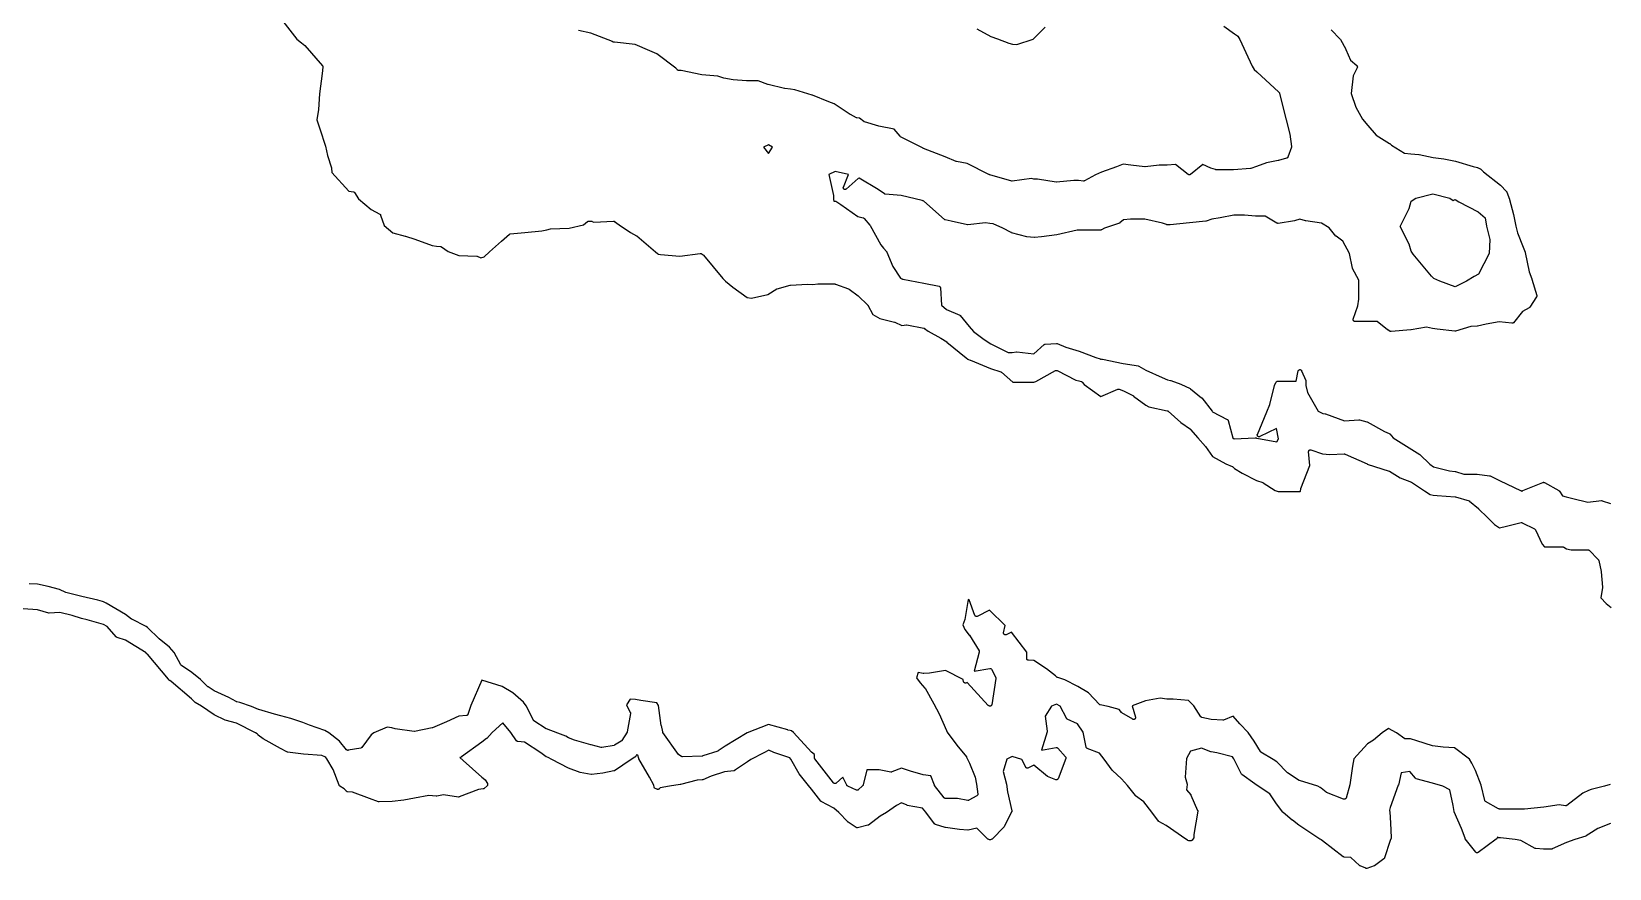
# Model space of a CAD drawing. Header units: millimetres. Extents: x 0 to 500, y 0 to 700.
# Drawn here: x 188.4 to 254.4, y 426.3 to 461.3 of the extents above; entities that cross this region are included whole.
import ezdxf

# ---------------------------------------------------------------- set-up
doc = ezdxf.new("R2010")
doc.units = ezdxf.units.MM
doc.layers.add('CORTE', color=1, linetype='Continuous')
doc.layers.add('GRABADO', color=5, linetype='Continuous')

msp = doc.modelspace()

# ---------------------------------------------------------------- linework, layer by layer
at = {"layer": 'CORTE'}
for points in [[(242.803, 461.419), (243.185, 461.026), (243.188, 461.022), (243.19, 461.02), (243.193, 461.015), (243.421, 460.605), (243.423, 460.601), (243.613, 460.145), (243.876, 459.92), (243.88, 459.915), (243.884, 459.911), (243.888, 459.906), (243.892, 459.9), (243.895, 459.892), (243.898, 459.885), (243.899, 459.879), (243.9, 459.873), (243.901, 459.865), (243.9, 459.859), (243.9, 459.852), (243.898, 459.844), (243.895, 459.835), (243.893, 459.83), (243.721, 459.489), (243.635, 458.761), (243.843, 458.177), (244.117, 457.683), (244.338, 457.419), (244.681, 457.008), (245.247, 456.668), (245.251, 456.665), (245.256, 456.661), (245.335, 456.59), (245.878, 456.264), (246.141, 456.225), (246.476, 456.2), (246.481, 456.199), (247.072, 456.081), (247.513, 456.022), (247.516, 456.022), (248.001, 455.919), (248.003, 455.919), (248.751, 455.707), (248.933, 455.656), (248.938, 455.655), (248.944, 455.652), (249.046, 455.601), (249.05, 455.599), (249.058, 455.594), (249.063, 455.588), (249.176, 455.474), (249.885, 454.924), (249.889, 454.921), (249.892, 454.917), (250.141, 454.654), (250.145, 454.649), (250.15, 454.641), (250.152, 454.637), (250.155, 454.633), (250.269, 454.33), (250.27, 454.327), (250.439, 453.69), (250.44, 453.687), (250.524, 453.21), (250.597, 452.931), (250.834, 452.326), (250.923, 452.112), (250.926, 452.105), (251.094, 451.3), (251.202, 450.997), (251.203, 450.995), (251.408, 450.306), (251.409, 450.3), (251.41, 450.293), (251.411, 450.286), (251.41, 450.278), (251.409, 450.271), (251.408, 450.265), (251.405, 450.258), (251.401, 450.25), (251.399, 450.246), (251.113, 449.817), (251.112, 449.815), (251.107, 449.809), (251.1, 449.803), (251.096, 449.799), (251.091, 449.796), (250.814, 449.63), (250.43, 449.168), (250.428, 449.166), (250.422, 449.16), (250.413, 449.154), (250.406, 449.15), (250.396, 449.146), (250.387, 449.144), (250.381, 449.143), (250.373, 449.142), (250.367, 449.143), (249.84, 449.2), (249.291, 449.11), (248.931, 449.02), (248.924, 449.019), (248.916, 449.018), (248.649, 449.005), (248.008, 448.812), (248.002, 448.81), (247.99, 448.809), (247.981, 448.809), (247.238, 448.898), (247.047, 448.921), (247.042, 448.922), (246.799, 448.981), (246.148, 448.869), (246.144, 448.868), (245.316, 448.798), (245.311, 448.797), (245.303, 448.798), (245.298, 448.798), (245.289, 448.8), (245.279, 448.804), (245.276, 448.806), (245.171, 448.862), (245.166, 448.864), (245.161, 448.869), (244.731, 449.212), (243.799, 449.212), (243.794, 449.213), (243.792, 449.213), (243.782, 449.215), (243.773, 449.219), (243.767, 449.222), (243.761, 449.226), (243.756, 449.23), (243.749, 449.236), (243.747, 449.239), (243.742, 449.244), (243.736, 449.255), (243.733, 449.262), (243.731, 449.267), (243.73, 449.273), (243.729, 449.282), (243.729, 449.29), (243.729, 449.296), (243.73, 449.304), (243.732, 449.31), (243.921, 449.878), (243.967, 450.152), (243.967, 450.952), (243.701, 451.43), (243.698, 451.435), (243.694, 451.445), (243.693, 451.45), (243.567, 452.057), (243.296, 452.578), (243.014, 452.781), (243.012, 452.783), (243.007, 452.787), (243.003, 452.792), (242.716, 453.137), (242.402, 453.325), (241.739, 453.424), (241.732, 453.425), (241.501, 453.505), (241.274, 453.427), (241.268, 453.424), (240.583, 453.322), (240.577, 453.322), (240.572, 453.322), (240.565, 453.322), (240.556, 453.324), (240.549, 453.327), (240.544, 453.329), (240.539, 453.331), (240.049, 453.625), (239.646, 453.625), (239.642, 453.625), (239.185, 453.671), (238.73, 453.671), (238.167, 453.548), (238.163, 453.547), (237.813, 453.505), (237.572, 453.418), (237.563, 453.416), (236.877, 453.347), (236.072, 453.267), (236.068, 453.267), (235.941, 453.267), (235.936, 453.267), (235.928, 453.268), (235.921, 453.27), (235.754, 453.325), (235.008, 453.503), (234.415, 453.503), (234.122, 453.471), (233.97, 453.338), (233.964, 453.334), (233.959, 453.331), (233.954, 453.329), (233.947, 453.326), (233.321, 453.126), (233.201, 453.054), (233.192, 453.049), (233.181, 453.046), (233.171, 453.044), (232.184, 453.044), (231.328, 452.839), (231.324, 452.838), (230.693, 452.762), (230.391, 452.725), (230.385, 452.725), (230.379, 452.725), (230.074, 452.762), (230.069, 452.763), (229.437, 452.932), (229.43, 452.934), (229.425, 452.937), (229.068, 453.127), (228.665, 453.302), (228.526, 453.314), (228.523, 453.314), (228.341, 453.346), (227.612, 453.267), (227.606, 453.266), (227.599, 453.267), (227.594, 453.268), (226.91, 453.416), (226.66, 453.471), (226.654, 453.473), (226.644, 453.477), (226.634, 453.484), (225.76, 454.247), (225.735, 454.263), (225.727, 454.267), (225.699, 454.276), (224.815, 454.488), (224.153, 454.54), (224.148, 454.541), (224.139, 454.543), (224.128, 454.546), (224.118, 454.552), (224.114, 454.554), (223.859, 454.738), (223.064, 455.216), (223.012, 455.2), (222.52, 454.757), (222.515, 454.752), (222.508, 454.748), (222.503, 454.745), (222.494, 454.742), (222.489, 454.74), (222.482, 454.739), (222.47, 454.738), (222.463, 454.738), (222.458, 454.739), (222.45, 454.74), (222.438, 454.745), (222.427, 454.751), (222.422, 454.756), (222.42, 454.758), (222.414, 454.763), (222.408, 454.771), (222.405, 454.776), (222.402, 454.782), (222.398, 454.791), (222.397, 454.798), (222.395, 454.805), (222.395, 454.813), (222.395, 454.82), (222.397, 454.827), (222.398, 454.834), (222.4, 454.84), (222.619, 455.363), (222.056, 455.486), (221.796, 455.373), (221.981, 454.488), (221.982, 454.481), (221.982, 454.476), (221.982, 454.316), (222, 454.255), (222.053, 454.255), (222.061, 454.254), (222.069, 454.252), (222.079, 454.248), (222.085, 454.245), (222.299, 454.116), (223.006, 453.607), (223.229, 453.554), (223.236, 453.553), (223.245, 453.549), (223.253, 453.545), (223.262, 453.538), (223.268, 453.531), (223.509, 453.241), (223.513, 453.236), (223.516, 453.231), (223.963, 452.426), (224.084, 452.281), (224.211, 452.129), (224.213, 452.125), (224.217, 452.119), (224.22, 452.113), (224.471, 451.514), (224.795, 451.028), (224.838, 451.005), (224.842, 451.002), (224.85, 450.996), (224.852, 450.994), (224.854, 450.994), (224.864, 450.996), (224.871, 450.996), (224.876, 450.995), (224.881, 450.995), (225.768, 450.818), (226.4, 450.691), (226.406, 450.69), (226.415, 450.686), (226.42, 450.684), (226.427, 450.68), (226.434, 450.674), (226.439, 450.67), (226.444, 450.664), (226.449, 450.658), (226.452, 450.652), (226.455, 450.645), (226.458, 450.637), (226.459, 450.63), (226.46, 450.625), (226.506, 449.897), (226.719, 449.722), (227.267, 449.48), (227.272, 449.477), (227.275, 449.475), (227.28, 449.472), (227.287, 449.466), (227.29, 449.462), (227.664, 449.013), (227.839, 448.803), (228.29, 448.468), (228.569, 448.285), (229.298, 447.927), (229.455, 447.914), (229.646, 447.946), (229.655, 447.947), (229.662, 447.946), (230.36, 447.871), (230.798, 448.252), (230.807, 448.259), (230.822, 448.266), (230.832, 448.268), (230.838, 448.269), (231.309, 448.301), (231.314, 448.301), (231.319, 448.3), (231.327, 448.299), (231.336, 448.297), (231.705, 448.149), (232.258, 447.974), (232.26, 447.974), (232.963, 447.707), (233.14, 447.654), (233.146, 447.653), (233.155, 447.648), (233.161, 447.645), (233.165, 447.641), (233.172, 447.635), (233.177, 447.63), (233.178, 447.63), (233.183, 447.634), (233.191, 447.638), (233.196, 447.64), (233.204, 447.642), (233.216, 447.644), (233.225, 447.644), (233.232, 447.643), (234.104, 447.463), (234.739, 447.357), (234.743, 447.356), (234.746, 447.356), (234.755, 447.352), (235.051, 447.175), (235.738, 446.875), (235.965, 446.776), (236.09, 446.756), (236.094, 446.755), (236.097, 446.754), (236.518, 446.595), (236.521, 446.593), (236.905, 446.409), (236.911, 446.406), (236.915, 446.402), (237.383, 446.028), (237.389, 446.022), (237.393, 446.018), (237.821, 445.461), (237.842, 445.437), (238.458, 445.121), (238.464, 445.118), (238.47, 445.113), (238.477, 445.108), (238.485, 445.097), (238.491, 445.087), (238.493, 445.082), (238.495, 445.078), (238.698, 444.346), (238.746, 444.31), (239.628, 444.354), (239.635, 444.354), (239.644, 444.353), (239.65, 444.352), (239.657, 444.35), (239.663, 444.347), (239.677, 444.34), (239.701, 444.332), (240.535, 444.19), (240.604, 444.314), (240.52, 444.737), (239.82, 444.402), (239.814, 444.399), (239.806, 444.397), (239.801, 444.396), (239.794, 444.395), (239.784, 444.395), (239.774, 444.396), (239.764, 444.399), (239.757, 444.402), (239.753, 444.404), (239.745, 444.409), (239.74, 444.413), (239.735, 444.418), (239.73, 444.424), (239.726, 444.429), (239.723, 444.434), (239.72, 444.441), (239.717, 444.449), (239.715, 444.457), (239.714, 444.464), (239.714, 444.47), (239.714, 444.478), (239.716, 444.486), (239.717, 444.49), (239.719, 444.496), (240.113, 445.442), (240.242, 445.75), (240.431, 446.544), (240.433, 446.551), (240.437, 446.56), (240.511, 446.685), (240.515, 446.69), (240.519, 446.695), (240.524, 446.701), (240.53, 446.705), (240.533, 446.707), (240.539, 446.711), (240.549, 446.716), (240.561, 446.719), (240.57, 446.72), (240.572, 446.72), (241.34, 446.72), (241.429, 447.148), (241.431, 447.156), (241.436, 447.166), (241.44, 447.173), (241.444, 447.177), (241.449, 447.183), (241.454, 447.188), (241.465, 447.196), (241.481, 447.202), (241.487, 447.203), (241.492, 447.204), (241.501, 447.204), (241.511, 447.204), (241.516, 447.203), (241.523, 447.201), (241.532, 447.198), (241.538, 447.195), (241.543, 447.192), (241.549, 447.187), (241.553, 447.183), (241.559, 447.177), (241.563, 447.171), (241.567, 447.166), (241.57, 447.159), (241.739, 446.752), (241.741, 446.747), (241.742, 446.741), (241.744, 446.733), (241.744, 446.727), (241.744, 446.535), (241.822, 446.252), (242.257, 445.469), (242.394, 445.399), (242.452, 445.369), (242.556, 445.351), (242.562, 445.35), (243.364, 445.067), (243.962, 445.109), (243.967, 445.109), (243.977, 445.108), (243.984, 445.106), (244.304, 445.018), (244.313, 445.014), (245.035, 444.614), (245.235, 444.527), (245.24, 444.525), (245.25, 444.519), (245.255, 444.515), (245.258, 444.512), (245.333, 444.438), (245.336, 444.435), (245.4, 444.358), (246.173, 443.87), (246.511, 443.657), (246.516, 443.653), (246.521, 443.649), (246.932, 443.248), (247.091, 443.141), (247.752, 442.968), (247.994, 442.946), (248.001, 442.945), (248.008, 442.943), (248.361, 442.829), (248.916, 442.829), (248.92, 442.828), (249.433, 442.763), (249.439, 442.762), (249.448, 442.76), (249.453, 442.757), (249.871, 442.557), (250.729, 442.145), (250.735, 442.142), (250.753, 442.128), (250.756, 442.129), (250.765, 442.129), (250.772, 442.129), (250.781, 442.127), (250.789, 442.125), (250.79, 442.125), (250.799, 442.134), (250.807, 442.14), (250.815, 442.145), (250.819, 442.147), (251.663, 442.484), (251.67, 442.487), (251.679, 442.489), (251.686, 442.49), (251.698, 442.49), (251.706, 442.488), (251.713, 442.487), (251.723, 442.483), (251.727, 442.481), (252.332, 442.142), (252.335, 442.14), (252.343, 442.135), (252.35, 442.127), (252.353, 442.123), (252.49, 441.931), (252.639, 441.878), (252.919, 441.81), (253.548, 441.659), (254.108, 441.726), (254.112, 441.726), (254.117, 441.726), (254.125, 441.726), (254.134, 441.724), (254.138, 441.723), (254.498, 441.599)], [(254.485, 428.226), (253.957, 428.014), (253.585, 427.774), (253.47, 427.7), (253.467, 427.698), (253.458, 427.693), (253, 427.556), (252.646, 427.425), (252.057, 427.154), (252.05, 427.151), (252.039, 427.148), (252.03, 427.148), (251.689, 427.148), (251.363, 427.169), (251.359, 427.17), (251.352, 427.171), (251.342, 427.175), (251.337, 427.178), (250.739, 427.509), (250.503, 427.553), (249.891, 427.619), (249.836, 427.619), (249.831, 427.62), (249.826, 427.62), (249.817, 427.622), (249.807, 427.626), (249.769, 427.645), (249.733, 427.587), (249.73, 427.582), (249.724, 427.575), (249.719, 427.57), (249.714, 427.567), (248.955, 427.006), (248.95, 427.002), (248.945, 427), (248.937, 426.996), (248.931, 426.995), (248.924, 426.993), (248.917, 426.992), (248.91, 426.992), (248.895, 426.994), (248.886, 426.997), (248.883, 426.998), (248.874, 427.002), (248.863, 427.01), (248.857, 427.016), (248.854, 427.02), (248.418, 427.583), (248.415, 427.588), (248.412, 427.594), (248.409, 427.599), (248.261, 428.013), (247.949, 428.709), (247.947, 428.715), (247.945, 428.723), (247.944, 428.728), (247.912, 428.979), (247.776, 429.628), (247.482, 429.78), (247.039, 429.903), (246.368, 430.088), (246.363, 430.09), (246.358, 430.092), (246.349, 430.097), (246.344, 430.101), (246.34, 430.104), (246.335, 430.109), (246.102, 430.388), (245.736, 430.334), (245.616, 429.829), (245.614, 429.825), (245.278, 428.884), (245.247, 428.773), (245.249, 428.748), (245.255, 428.719), (245.255, 428.713), (245.282, 428.235), (245.311, 427.629), (245.311, 427.621), (245.31, 427.613), (245.309, 427.608), (245.278, 427.504), (245.037, 426.78), (245.035, 426.774), (245.03, 426.765), (245.026, 426.759), (245.022, 426.754), (245.017, 426.749), (245.012, 426.745), (244.619, 426.455), (244.615, 426.452), (244.606, 426.447), (244.303, 426.343), (244.296, 426.341), (244.287, 426.34), (244.283, 426.339), (244.276, 426.339), (244.267, 426.34), (244.258, 426.343), (244.252, 426.345), (244.014, 426.447), (244.009, 426.449), (244.002, 426.453), (243.996, 426.458), (243.623, 426.802), (243.347, 426.817), (243.342, 426.818), (243.335, 426.819), (243.328, 426.822), (243.321, 426.825), (243.313, 426.829), (243.31, 426.831), (242.447, 427.491), (242.386, 427.531), (242.385, 427.532), (242.368, 427.544), (242.337, 427.564), (241.458, 428.149), (241.182, 428.352), (241.18, 428.353), (240.791, 428.683), (240.786, 428.688), (240.783, 428.692), (240.515, 429.043), (240.513, 429.045), (240.241, 429.461), (239.757, 429.787), (239.609, 429.882), (239.607, 429.883), (239.069, 430.263), (239.065, 430.266), (239.062, 430.269), (239.055, 430.276), (239.051, 430.283), (239.049, 430.287), (238.737, 430.924), (238.676, 431.012), (238.023, 431.179), (237.784, 431.218), (237.777, 431.219), (237.769, 431.222), (237.38, 431.377), (236.92, 431.239), (236.754, 430.94), (236.699, 430.154), (236.782, 429.87), (236.783, 429.867), (236.784, 429.858), (236.784, 429.851), (236.784, 429.844), (236.749, 429.632), (236.929, 429.415), (236.931, 429.412), (236.935, 429.407), (236.938, 429.401), (237.22, 428.767), (237.221, 428.762), (237.223, 428.756), (237.225, 428.748), (237.225, 428.741), (237.225, 428.734), (237.225, 428.729), (237.063, 427.762), (237.054, 427.62), (237.054, 427.614), (237.052, 427.607), (237.049, 427.599), (237.045, 427.591), (237.042, 427.585), (237.039, 427.581), (237.035, 427.576), (236.97, 427.513), (236.965, 427.508), (236.958, 427.504), (236.954, 427.501), (236.946, 427.498), (236.939, 427.495), (236.93, 427.493), (236.92, 427.493), (236.866, 427.495), (236.86, 427.495), (236.851, 427.497), (236.846, 427.499), (236.804, 427.514), (236.794, 427.518), (236.788, 427.522), (236.73, 427.566), (235.903, 428.138), (235.599, 428.307), (235.593, 428.311), (235.588, 428.315), (235.582, 428.32), (235.303, 428.693), (234.964, 429.121), (234.625, 429.378), (234.622, 429.38), (234.617, 429.385), (234.29, 429.802), (234.037, 430.089), (233.652, 430.442), (233.648, 430.446), (233.644, 430.451), (233.304, 430.917), (233.117, 431.156), (232.598, 431.363), (232.593, 431.366), (232.588, 431.369), (232.584, 431.372), (232.577, 431.377), (232.571, 431.385), (232.567, 431.389), (232.563, 431.395), (232.56, 431.403), (232.558, 431.409), (232.556, 431.414), (232.425, 432.044), (232.187, 432.395), (231.767, 432.589), (231.76, 432.592), (231.751, 432.599), (231.748, 432.601), (231.746, 432.604), (231.74, 432.61), (231.735, 432.616), (231.733, 432.62), (231.462, 433.13), (231.308, 433.215), (231.11, 433.126), (230.842, 432.713), (230.925, 432.082), (230.925, 432.076), (230.925, 432.068), (230.924, 432.059), (230.923, 432.053), (230.689, 431.292), (231.3, 431.397), (231.307, 431.398), (231.314, 431.398), (231.323, 431.397), (231.33, 431.395), (231.335, 431.394), (231.344, 431.39), (231.35, 431.387), (231.356, 431.383), (231.362, 431.378), (231.366, 431.374), (231.692, 431.011), (231.696, 431.005), (231.7, 430.999), (231.703, 430.993), (231.706, 430.986), (231.708, 430.98), (231.71, 430.972), (231.71, 430.964), (231.71, 430.957), (231.709, 430.949), (231.707, 430.941), (231.706, 430.936), (231.381, 430.093), (231.379, 430.087), (231.374, 430.079), (231.37, 430.074), (231.365, 430.067), (231.356, 430.06), (231.345, 430.053), (231.337, 430.05), (231.328, 430.047), (231.318, 430.046), (231.314, 430.045), (231.307, 430.045), (231.297, 430.047), (231.29, 430.048), (231.285, 430.05), (230.944, 430.187), (230.941, 430.188), (230.933, 430.192), (230.373, 430.656), (230.121, 430.54), (230.117, 430.538), (230.107, 430.535), (230.098, 430.534), (230.093, 430.533), (230.088, 430.533), (230.083, 430.534), (230.073, 430.535), (230.064, 430.538), (230.056, 430.541), (230.048, 430.546), (230.041, 430.552), (230.037, 430.556), (230.032, 430.561), (230.026, 430.57), (229.861, 430.899), (229.465, 431.018), (229.237, 430.908), (229.077, 430.399), (229.216, 429.867), (229.217, 429.863), (229.266, 429.545), (229.442, 428.753), (229.443, 428.747), (229.444, 428.74), (229.443, 428.733), (229.443, 428.726), (229.441, 428.719), (229.439, 428.711), (229.436, 428.706), (229.121, 428.075), (229.118, 428.069), (229.114, 428.064), (229.11, 428.06), (228.631, 427.574), (228.626, 427.569), (228.619, 427.564), (228.611, 427.56), (228.607, 427.558), (228.556, 427.538), (228.553, 427.537), (228.547, 427.536), (228.537, 427.534), (228.527, 427.534), (228.517, 427.536), (228.509, 427.538), (228.457, 427.558), (228.453, 427.56), (228.446, 427.564), (228.438, 427.569), (228.434, 427.574), (227.986, 428.028), (227.62, 427.94), (227.609, 427.939), (227.254, 427.967), (227.251, 427.967), (226.667, 428.055), (226.662, 428.056), (226.249, 428.18), (226.245, 428.182), (226.237, 428.185), (226.23, 428.19), (226.224, 428.194), (226.218, 428.199), (226.215, 428.204), (225.846, 428.693), (225.712, 428.862), (225.069, 428.977), (225.061, 428.98), (224.829, 429.078), (224.617, 428.973), (224.205, 428.676), (224.201, 428.674), (223.942, 428.527), (223.451, 428.155), (223.447, 428.152), (223.441, 428.149), (223.431, 428.145), (223.426, 428.144), (222.989, 428.043), (222.984, 428.042), (222.974, 428.042), (222.965, 428.042), (222.953, 428.044), (222.944, 428.048), (222.939, 428.05), (222.935, 428.053), (222.598, 428.27), (222.594, 428.273), (222.586, 428.28), (222.583, 428.283), (222.213, 428.684), (222.005, 428.859), (221.475, 429.142), (221.47, 429.146), (221.465, 429.15), (221.459, 429.154), (221.455, 429.16), (221.063, 429.654), (220.939, 429.803), (220.549, 430.297), (220.545, 430.302), (220.195, 430.917), (220.152, 430.965), (219.494, 431.195), (219.274, 431.287), (219.074, 431.172), (219.072, 431.171), (218.525, 430.898), (218.387, 430.794), (218.385, 430.793), (217.847, 430.43), (217.843, 430.427), (217.837, 430.424), (217.828, 430.421), (217.818, 430.419), (217.431, 430.378), (216.868, 430.202), (216.518, 430.046), (216.515, 430.045), (216.507, 430.043), (216.497, 430.041), (216.494, 430.041), (216.287, 430.032), (215.58, 429.847), (215.576, 429.847), (215.126, 429.776), (214.733, 429.709), (214.69, 429.665), (214.687, 429.662), (214.678, 429.655), (214.671, 429.651), (214.665, 429.648), (214.658, 429.646), (214.651, 429.644), (214.641, 429.643), (214.635, 429.643), (214.63, 429.643), (214.621, 429.644), (214.61, 429.648), (214.606, 429.65), (214.524, 429.688), (214.52, 429.69), (214.514, 429.693), (214.507, 429.699), (214.503, 429.703), (214.499, 429.707), (214.494, 429.714), (214.49, 429.721), (214.488, 429.725), (214.485, 429.732), (214.484, 429.741), (214.483, 429.745), (214.474, 429.827), (214.285, 430.157), (213.845, 430.925), (213.843, 430.929), (213.84, 430.936), (213.838, 430.941), (213.802, 431.08), (213.747, 431.091), (213.697, 431.012), (213.694, 431.008), (213.69, 431.003), (213.684, 430.997), (213.679, 430.993), (213.674, 430.989), (213.522, 430.898), (212.824, 430.429), (212.819, 430.426), (212.814, 430.424), (212.805, 430.421), (212.799, 430.419), (212.335, 430.33), (211.865, 430.265), (211.86, 430.265), (211.853, 430.265), (211.847, 430.266), (211.394, 430.349), (211.387, 430.351), (210.903, 430.528), (210.898, 430.53), (210.197, 430.896), (210.044, 430.979), (209.975, 431.007), (209.969, 431.009), (209.964, 431.012), (209.736, 431.172), (209.053, 431.619), (208.775, 431.65), (208.766, 431.652), (208.758, 431.655), (208.75, 431.659), (208.742, 431.664), (208.735, 431.67), (208.731, 431.674), (208.728, 431.678), (208.482, 432.028), (208.145, 432.431), (207.7, 432.02), (207.481, 431.781), (207.476, 431.777), (207.472, 431.773), (207.271, 431.624), (206.427, 431.001), (206.421, 430.998), (206.414, 430.994), (206.41, 430.992), (206.355, 430.974), (206.49, 430.849), (207.275, 430.164), (207.4, 430.055), (207.404, 430.051), (207.41, 430.044), (207.413, 430.039), (207.505, 429.888), (207.508, 429.882), (207.511, 429.874), (207.513, 429.869), (207.514, 429.864), (207.515, 429.855), (207.515, 429.847), (207.515, 429.84), (207.514, 429.834), (207.511, 429.824), (207.508, 429.819), (207.507, 429.815), (207.502, 429.806), (207.495, 429.799), (207.492, 429.796), (207.371, 429.681), (207.367, 429.679), (207.361, 429.674), (207.355, 429.671), (207.348, 429.667), (207.341, 429.665), (207.335, 429.663), (207.329, 429.663), (207.234, 429.653), (207.132, 429.642), (206.326, 429.33), (206.32, 429.328), (206.309, 429.326), (206.302, 429.325), (206.297, 429.325), (206.292, 429.326), (205.669, 429.422), (205.386, 429.363), (205.38, 429.362), (205.373, 429.362), (205.367, 429.362), (205.06, 429.394), (204.461, 429.274), (204.459, 429.274), (204.01, 429.202), (204.009, 429.202), (203.526, 429.146), (202.98, 429.125), (202.974, 429.125), (202.967, 429.126), (202.962, 429.127), (202.956, 429.128), (202.569, 429.27), (201.857, 429.53), (201.66, 429.544), (201.649, 429.545), (201.639, 429.549), (201.636, 429.55), (201.63, 429.553), (201.622, 429.559), (201.616, 429.564), (201.613, 429.567), (201.52, 429.672), (201.328, 429.787), (201.325, 429.79), (201.319, 429.794), (201.313, 429.8), (201.311, 429.804), (201.305, 429.811), (201.301, 429.819), (201.3, 429.822), (201.052, 430.475), (200.788, 430.919), (200.744, 430.974), (200.703, 431.006), (200.582, 431.058), (199.809, 431.113), (199.807, 431.113), (199.144, 431.207), (199.138, 431.208), (199.125, 431.212), (199.119, 431.215), (198.853, 431.363), (198.127, 431.764), (198.123, 431.767), (197.916, 431.919), (197.913, 431.922), (197.868, 431.963), (197.811, 432.01), (197.009, 432.414), (196.536, 432.542), (196.53, 432.544), (196.075, 432.767), (196.071, 432.769), (195.541, 433.122), (195.279, 433.285), (195.273, 433.289), (195.267, 433.294), (195.133, 433.429), (194.282, 434.152), (194.222, 434.197), (194.21, 434.201), (194.204, 434.204), (194.201, 434.206), (194.196, 434.208), (194.189, 434.213), (194.184, 434.217), (194.179, 434.222), (194.176, 434.227), (194.159, 434.251), (193.284, 435.301), (193.269, 435.308), (193.265, 435.31), (193.26, 435.313), (193.255, 435.317), (193.248, 435.323), (193.243, 435.33), (193.24, 435.333), (193.237, 435.338), (193.235, 435.344), (193.229, 435.357), (192.373, 435.893), (192.013, 436.006), (192.007, 436.008), (191.997, 436.013), (191.986, 436.02), (191.981, 436.026), (191.593, 436.461), (191.449, 436.541), (190.768, 436.732), (190.53, 436.798), (190.134, 436.925), (189.619, 437.04), (189.178, 437.02), (189.172, 437.021), (189.165, 437.021), (189.159, 437.023), (188.686, 437.158), (188.085, 437.192)]]:
    msp.add_lwpolyline(points, dxfattribs=at)
msp.add_lwpolyline([(219.262, 456.249), (219.433, 456.505), (219.265, 456.606), (219.05, 456.503), (219.262, 456.249)], close=True, dxfattribs=at)
at = {"layer": 'GRABADO'}
for points in [[(198.947, 461.783), (199.539, 461.029), (199.732, 460.877), (199.865, 460.762), (199.869, 460.759), (200.605, 459.911), (200.607, 459.908), (200.612, 459.902), (200.616, 459.892), (200.618, 459.886), (200.62, 459.88), (200.621, 459.871), (200.621, 459.864), (200.621, 459.859), (200.593, 459.587), (200.481, 458.745), (200.437, 458.091), (200.437, 458.088), (200.373, 457.647), (200.493, 457.28), (200.731, 456.55), (200.732, 456.546), (200.814, 456.168), (200.987, 455.648), (200.989, 455.643), (200.99, 455.636), (200.99, 455.632), (200.998, 455.448), (201.706, 454.676), (201.901, 454.644), (201.906, 454.643), (201.916, 454.64), (201.922, 454.637), (201.929, 454.633), (201.936, 454.628), (201.942, 454.622), (201.949, 454.615), (202.118, 454.355), (202.637, 453.897), (203.003, 453.712), (203.007, 453.71), (203.017, 453.704), (203.025, 453.695), (203.031, 453.688), (203.035, 453.682), (203.037, 453.677), (203.04, 453.672), (203.192, 453.238), (203.556, 452.931), (204.072, 452.793), (204.074, 452.793), (204.47, 452.665), (204.471, 452.664), (205.19, 452.399), (205.382, 452.366), (205.544, 452.357), (205.551, 452.356), (205.563, 452.353), (205.573, 452.349), (205.578, 452.346), (205.581, 452.344), (205.865, 452.15), (206.315, 451.984), (207.06, 451.949), (207.066, 451.948), (207.074, 451.946), (207.081, 451.944), (207.23, 451.881), (207.375, 451.924), (207.597, 452.134), (207.598, 452.135), (208.103, 452.579), (208.428, 452.865), (208.433, 452.869), (208.439, 452.873), (208.445, 452.876), (208.453, 452.879), (208.459, 452.88), (208.465, 452.881), (209.071, 452.942), (209.782, 453.013), (209.99, 453.051), (210.143, 453.087), (210.15, 453.088), (210.921, 453.119), (211.524, 453.263), (211.693, 453.398), (211.697, 453.401), (211.704, 453.405), (211.708, 453.407), (211.714, 453.41), (211.726, 453.413), (211.735, 453.413), (211.863, 453.413), (211.873, 453.412), (211.879, 453.41), (211.882, 453.409), (211.888, 453.407), (211.959, 453.373), (212.782, 453.418), (212.787, 453.418), (212.796, 453.417), (212.808, 453.414), (212.817, 453.411), (212.824, 453.407), (212.828, 453.404), (213.022, 453.255), (213.487, 452.943), (213.748, 452.804), (213.751, 452.802), (213.756, 452.799), (214.538, 452.138), (214.617, 452.06), (214.661, 452.031), (214.751, 452.027), (215.562, 451.957), (216.406, 452.066), (216.411, 452.066), (216.416, 452.066), (216.425, 452.066), (216.437, 452.063), (216.446, 452.059), (216.45, 452.057), (216.528, 452.012), (216.531, 452.011), (216.538, 452.006), (216.545, 451.999), (216.547, 451.997), (217.361, 451.02), (217.418, 450.955), (217.468, 450.899), (217.779, 450.65), (218.372, 450.223), (218.555, 450.194), (219.24, 450.35), (219.61, 450.583), (219.613, 450.584), (219.618, 450.587), (219.625, 450.589), (220.179, 450.742), (220.187, 450.744), (220.895, 450.777), (220.899, 450.777), (221.12, 450.766), (221.331, 450.787), (221.335, 450.787), (222.05, 450.787), (222.056, 450.787), (222.061, 450.786), (222.069, 450.784), (222.619, 450.581), (222.623, 450.58), (222.631, 450.576), (222.635, 450.572), (223.021, 450.285), (223.025, 450.282), (223.406, 449.912), (223.41, 449.908), (223.414, 449.902), (223.417, 449.898), (223.624, 449.515), (223.929, 449.341), (224.541, 449.186), (224.548, 449.185), (224.838, 449.054), (225.036, 449.084), (225.042, 449.084), (225.048, 449.084), (225.053, 449.084), (225.058, 449.083), (225.771, 448.941), (225.775, 448.94), (225.782, 448.937), (225.79, 448.933), (225.793, 448.931), (225.797, 448.929), (225.945, 448.81), (226.472, 448.518), (226.722, 448.363), (226.725, 448.36), (227.542, 447.693), (227.602, 447.64), (227.633, 447.622), (227.708, 447.606), (227.715, 447.604), (228.558, 447.247), (228.985, 447.111), (228.992, 447.109), (228.999, 447.105), (229.004, 447.102), (229.009, 447.098), (229.487, 446.686), (230.315, 446.686), (230.373, 446.683), (230.454, 446.713), (231.277, 447.162), (231.283, 447.165), (231.295, 447.169), (231.304, 447.17), (231.311, 447.17), (231.321, 447.17), (231.333, 447.167), (231.342, 447.164), (232.121, 446.767), (232.252, 446.735), (232.254, 446.734), (232.351, 446.705), (232.355, 446.704), (232.363, 446.701), (232.372, 446.695), (232.376, 446.692), (232.38, 446.688), (232.384, 446.683), (232.471, 446.58), (233.173, 446.074), (233.884, 446.381), (233.887, 446.382), (233.897, 446.385), (233.908, 446.387), (233.918, 446.387), (233.927, 446.386), (233.935, 446.384), (233.939, 446.382), (234.116, 446.312), (234.119, 446.311), (234.532, 446.104), (234.537, 446.101), (235.057, 445.72), (235.183, 445.653), (235.946, 445.486), (235.948, 445.486), (235.965, 445.481), (235.97, 445.479), (235.977, 445.476), (235.983, 445.473), (235.988, 445.469), (235.992, 445.466), (236.513, 444.988), (236.914, 444.71), (236.919, 444.706), (236.924, 444.7), (237.232, 444.351), (237.55, 443.989), (237.553, 443.986), (237.847, 443.57), (238.4, 443.258), (238.665, 443.156), (238.67, 443.154), (238.676, 443.15), (238.682, 443.147), (238.685, 443.144), (238.767, 443.071), (239.075, 442.877), (239.677, 442.561), (239.945, 442.48), (239.951, 442.479), (239.959, 442.474), (239.963, 442.473), (240.468, 442.146), (240.588, 442.102), (241.453, 442.102), (241.491, 442.107), (241.493, 442.107), (241.511, 442.109), (241.528, 442.12), (241.536, 442.216), (241.536, 442.221), (241.538, 442.23), (241.54, 442.235), (241.918, 443.2), (241.862, 443.773), (241.862, 443.778), (241.862, 443.786), (241.864, 443.794), (241.866, 443.801), (241.868, 443.807), (241.871, 443.815), (241.875, 443.821), (241.88, 443.827), (241.884, 443.831), (241.89, 443.837), (241.897, 443.842), (241.902, 443.845), (241.911, 443.849), (241.92, 443.851), (241.93, 443.853), (241.94, 443.853), (241.948, 443.853), (241.958, 443.85), (242.444, 443.684), (242.75, 443.649), (243.352, 443.679), (243.356, 443.679), (243.365, 443.678), (243.377, 443.675), (243.384, 443.673), (244.308, 443.257), (244.31, 443.256), (245.233, 442.964), (245.239, 442.961), (245.244, 442.959), (245.686, 442.68), (246.161, 442.498), (246.166, 442.496), (246.171, 442.493), (246.71, 442.141), (246.952, 441.982), (247.07, 441.952), (247.235, 441.945), (247.236, 441.945), (247.991, 441.882), (247.998, 441.882), (248.006, 441.88), (248.574, 441.715), (248.579, 441.713), (248.586, 441.71), (248.593, 441.706), (248.598, 441.702), (248.962, 441.39), (248.964, 441.388), (249.343, 441.02), (249.344, 441.019), (249.634, 440.723), (249.852, 440.581), (250.142, 440.654), (250.749, 440.805), (250.756, 440.807), (250.762, 440.807), (250.767, 440.807), (250.774, 440.807), (250.786, 440.804), (250.795, 440.801), (250.797, 440.8), (251.317, 440.54), (251.322, 440.537), (251.326, 440.534), (251.333, 440.528), (251.338, 440.523), (251.342, 440.517), (251.347, 440.509), (251.626, 439.897), (251.724, 439.788), (252.505, 439.788), (252.515, 439.787), (252.526, 439.784), (252.533, 439.78), (252.537, 439.778), (252.646, 439.713), (252.844, 439.668), (253.546, 439.668), (253.551, 439.668), (253.558, 439.667), (253.566, 439.665), (253.574, 439.662), (253.58, 439.659), (253.585, 439.656), (253.59, 439.652), (253.595, 439.648), (253.981, 439.257), (253.983, 439.254), (253.991, 439.245), (253.996, 439.236), (253.999, 439.227), (254.102, 438.757), (254.103, 438.752), (254.16, 438.099), (254.161, 438.093), (254.16, 438.088), (254.16, 438.084), (254.084, 437.656), (254.303, 437.425), (254.517, 437.254)], [(238.315, 461.578), (238.766, 461.253), (238.88, 461.171), (238.885, 461.167), (238.89, 461.162), (238.892, 461.159), (238.895, 461.155), (238.986, 461.016), (238.988, 461.011), (239.24, 460.467), (239.504, 459.898), (239.58, 459.761), (239.697, 459.667), (239.699, 459.665), (240.621, 458.805), (240.624, 458.802), (240.627, 458.798), (240.633, 458.79), (240.636, 458.784), (240.637, 458.781), (240.64, 458.771), (240.646, 458.756), (240.647, 458.752), (240.92, 457.659), (241.072, 457.054), (241.072, 457.05), (241.15, 456.538), (241.15, 456.533), (241.15, 456.524), (241.149, 456.516), (241.148, 456.511), (241.147, 456.506), (240.989, 456.088), (240.986, 456.082), (240.98, 456.071), (240.974, 456.065), (240.971, 456.062), (240.963, 456.055), (240.953, 456.049), (240.946, 456.046), (240.942, 456.045), (240.596, 455.949), (240.592, 455.948), (240.095, 455.856), (239.675, 455.699), (239.451, 455.615), (239.445, 455.613), (239.435, 455.611), (239.43, 455.611), (238.724, 455.568), (237.977, 455.568), (237.967, 455.57), (237.963, 455.571), (237.772, 455.628), (237.768, 455.63), (237.431, 455.781), (236.915, 455.368), (236.909, 455.364), (236.904, 455.361), (236.901, 455.36), (236.891, 455.356), (236.881, 455.354), (236.874, 455.353), (236.864, 455.353), (236.857, 455.354), (236.848, 455.356), (236.838, 455.36), (236.835, 455.361), (236.83, 455.364), (236.824, 455.368), (236.296, 455.791), (235.949, 455.753), (235.945, 455.753), (235.606, 455.753), (235.025, 455.683), (235.017, 455.682), (235.008, 455.683), (234.423, 455.753), (234.099, 455.792), (233.827, 455.694), (233.193, 455.466), (232.952, 455.351), (232.481, 455.099), (232.474, 455.096), (232.467, 455.094), (232.464, 455.093), (232.455, 455.091), (232.444, 455.091), (232.234, 455.109), (232.046, 455.109), (231.314, 455.05), (231.307, 455.05), (231.301, 455.051), (230.517, 455.176), (230.382, 455.176), (230.377, 455.177), (230.373, 455.177), (230.263, 455.198), (229.466, 455.085), (229.461, 455.085), (229.454, 455.085), (229.445, 455.086), (229.439, 455.087), (228.52, 455.347), (228.506, 455.353), (228.5, 455.357), (228.496, 455.36), (228.483, 455.368), (227.582, 455.831), (227.136, 455.907), (227.129, 455.909), (227.122, 455.911), (226.652, 456.099), (225.753, 456.459), (225.735, 456.465), (225.728, 456.468), (225.723, 456.469), (225.706, 456.478), (224.791, 456.949), (224.787, 456.951), (224.781, 456.955), (224.774, 456.961), (224.77, 456.965), (224.525, 457.259), (223.883, 457.388), (223.88, 457.389), (223.277, 457.57), (223.27, 457.572), (223.264, 457.576), (223.26, 457.578), (223.067, 457.717), (222.959, 457.736), (222.952, 457.737), (222.947, 457.739), (222.943, 457.741), (222.693, 457.87), (222.689, 457.872), (222.013, 458.322), (221.793, 458.41), (221.11, 458.683), (221.095, 458.69), (220.37, 458.907), (220.185, 458.932), (219.945, 458.964), (219.941, 458.965), (219.249, 459.131), (219.245, 459.132), (218.832, 459.281), (218.342, 459.281), (218.339, 459.281), (217.791, 459.332), (217.788, 459.332), (217.404, 459.398), (217.398, 459.399), (217.392, 459.401), (217.147, 459.485), (216.48, 459.532), (216.475, 459.533), (215.615, 459.715), (215.56, 459.719), (215.503, 459.719), (215.498, 459.72), (215.491, 459.721), (215.484, 459.722), (215.477, 459.725), (215.469, 459.729), (215.46, 459.734), (215.453, 459.74), (215.389, 459.808), (214.599, 460.411), (214.302, 460.541), (213.691, 460.807), (212.829, 460.901), (212.78, 460.906), (212.776, 460.906), (212.767, 460.908), (212.76, 460.911), (212.756, 460.913), (212.746, 460.918), (212.736, 460.925), (211.836, 461.284), (211.32, 461.388)], [(227.981, 461.457), (228.562, 461.14), (228.848, 461.046), (229.323, 460.857), (229.472, 460.821), (229.662, 460.798), (230.344, 461.032), (230.834, 461.536)], [(254.473, 429.846), (254.246, 429.778), (254.244, 429.778), (253.677, 429.648), (253.576, 429.601), (253.335, 429.488), (252.662, 428.976), (252.656, 428.973), (252.645, 428.967), (252.63, 428.963), (252.618, 428.962), (252.611, 428.962), (252.342, 428.995), (251.701, 428.899), (251.7, 428.898), (250.897, 428.818), (250.763, 428.818), (250.628, 428.825), (249.836, 428.825), (249.832, 428.826), (249.825, 428.827), (249.816, 428.829), (249.809, 428.831), (249.804, 428.834), (249.263, 429.143), (249.259, 429.145), (249.254, 429.149), (249.247, 429.156), (249.242, 429.163), (249.239, 429.167), (249.235, 429.174), (249.232, 429.182), (249.23, 429.187), (249.074, 429.828), (248.843, 430.432), (248.687, 430.738), (248.599, 430.912), (247.96, 431.388), (247.489, 431.408), (247.486, 431.408), (247.048, 431.466), (247.043, 431.467), (247.038, 431.469), (246.385, 431.672), (246.122, 431.762), (245.931, 431.754), (245.927, 431.754), (245.922, 431.754), (245.912, 431.755), (245.902, 431.759), (245.894, 431.762), (245.887, 431.766), (245.543, 432.01), (245.21, 432.191), (244.938, 432.013), (244.58, 431.709), (244.575, 431.706), (244.329, 431.551), (243.749, 430.928), (243.703, 430.621), (243.588, 429.836), (243.587, 429.831), (243.426, 429.283), (243.424, 429.278), (243.42, 429.27), (243.416, 429.262), (243.413, 429.259), (243.408, 429.253), (243.401, 429.247), (243.397, 429.244), (243.392, 429.241), (243.383, 429.236), (243.376, 429.234), (243.371, 429.232), (243.363, 429.231), (243.354, 429.23), (243.347, 429.231), (243.34, 429.232), (243.332, 429.234), (243.328, 429.235), (242.615, 429.52), (242.612, 429.522), (242.604, 429.526), (242.598, 429.53), (242.385, 429.701), (242.341, 429.728), (242.252, 429.781), (241.478, 430.013), (241.474, 430.015), (241.467, 430.018), (241.462, 430.021), (240.983, 430.332), (240.98, 430.335), (240.976, 430.338), (240.526, 430.797), (240.384, 430.899), (239.867, 431.209), (239.862, 431.213), (239.856, 431.217), (239.851, 431.222), (239.847, 431.228), (239.844, 431.233), (239.585, 431.667), (239.336, 432.026), (238.98, 432.392), (238.979, 432.393), (238.701, 432.709), (238.301, 432.541), (238.296, 432.539), (238.289, 432.537), (238.281, 432.536), (238.274, 432.536), (238.268, 432.536), (237.789, 432.576), (237.784, 432.576), (237.401, 432.656), (237.394, 432.657), (237.385, 432.661), (237.38, 432.663), (237.373, 432.668), (237.368, 432.671), (237.363, 432.675), (237.358, 432.681), (237.355, 432.685), (237.058, 433.137), (236.835, 433.358), (236.201, 433.424), (235.941, 433.424), (235.936, 433.424), (235.648, 433.466), (235.037, 433.35), (234.481, 433.139), (234.613, 432.664), (234.615, 432.658), (234.615, 432.651), (234.616, 432.643), (234.615, 432.634), (234.614, 432.629), (234.612, 432.62), (234.609, 432.614), (234.606, 432.609), (234.601, 432.6), (234.597, 432.595), (234.593, 432.591), (234.587, 432.586), (234.579, 432.58), (234.571, 432.576), (234.566, 432.574), (234.559, 432.572), (234.55, 432.57), (234.543, 432.57), (234.538, 432.57), (234.531, 432.57), (234.521, 432.572), (234.51, 432.576), (234.503, 432.58), (234.051, 432.851), (234.044, 432.856), (234.035, 432.864), (233.935, 432.984), (233.474, 433.112), (233.145, 433.178), (233.137, 433.181), (233.128, 433.185), (233.12, 433.19), (233.115, 433.194), (233.111, 433.198), (232.655, 433.683), (232.202, 433.944), (231.658, 434.227), (231.365, 434.322), (231.358, 434.325), (231.354, 434.328), (231.349, 434.33), (231.27, 434.389), (231.269, 434.39), (230.892, 434.687), (230.361, 435.034), (230.141, 435.046), (230.136, 435.047), (230.127, 435.048), (230.121, 435.05), (230.115, 435.052), (230.108, 435.056), (230.1, 435.061), (230.094, 435.066), (230.09, 435.07), (230.085, 435.077), (230.082, 435.081), (230.079, 435.086), (230.075, 435.096), (230.073, 435.102), (230.072, 435.109), (230.071, 435.116), (230.071, 435.121), (230.08, 435.384), (229.436, 436.226), (229.209, 436.114), (229.204, 436.112), (229.197, 436.11), (229.19, 436.109), (229.182, 436.108), (229.173, 436.108), (229.163, 436.109), (229.154, 436.112), (229.147, 436.114), (229.14, 436.118), (229.134, 436.122), (229.13, 436.125), (229.122, 436.133), (229.117, 436.138), (229.114, 436.143), (229.11, 436.15), (229.108, 436.156), (229.105, 436.163), (229.104, 436.17), (229.103, 436.177), (229.103, 436.187), (229.103, 436.194), (229.104, 436.197), (229.173, 436.496), (228.518, 437.139), (227.995, 436.883), (227.99, 436.881), (227.985, 436.88), (227.98, 436.879), (227.973, 436.877), (227.962, 436.877), (227.955, 436.878), (227.952, 436.879), (227.942, 436.881), (227.933, 436.885), (227.929, 436.888), (227.924, 436.89), (227.916, 436.896), (227.911, 436.902), (227.907, 436.907), (227.902, 436.913), (227.899, 436.92), (227.896, 436.926), (227.656, 437.574), (227.623, 437.588), (227.476, 436.753), (227.475, 436.746), (227.394, 436.524), (227.483, 436.334), (227.667, 436.095), (227.669, 436.092), (228.073, 435.445), (228.076, 435.44), (228.078, 435.434), (228.08, 435.427), (228.082, 435.419), (228.083, 435.412), (228.083, 435.405), (228.082, 435.398), (228.081, 435.392), (227.872, 434.588), (228.521, 434.708), (228.527, 434.709), (228.535, 434.709), (228.542, 434.708), (228.554, 434.706), (228.561, 434.703), (228.57, 434.699), (228.579, 434.692), (228.586, 434.686), (228.591, 434.68), (228.595, 434.675), (228.598, 434.67), (228.774, 434.33), (228.776, 434.325), (228.779, 434.316), (228.78, 434.308), (228.781, 434.3), (228.781, 434.293), (228.781, 434.287), (228.606, 433.186), (228.605, 433.181), (228.603, 433.176), (228.6, 433.168), (228.596, 433.162), (228.593, 433.156), (228.587, 433.149), (228.581, 433.144), (228.571, 433.136), (228.561, 433.132), (228.558, 433.13), (228.551, 433.128), (228.542, 433.126), (228.535, 433.126), (228.53, 433.126), (228.523, 433.126), (228.514, 433.128), (228.506, 433.13), (228.498, 433.134), (228.494, 433.136), (228.466, 433.153), (228.462, 433.155), (228.456, 433.161), (227.582, 434.114), (227.517, 434.096), (227.512, 434.095), (227.505, 434.095), (227.498, 434.095), (227.49, 434.095), (227.482, 434.097), (227.476, 434.098), (227.471, 434.1), (227.463, 434.104), (227.454, 434.11), (227.446, 434.117), (227.439, 434.125), (227.435, 434.132), (227.433, 434.135), (227.429, 434.144), (227.428, 434.15), (227.403, 434.245), (226.667, 434.615), (226.004, 434.513), (226.002, 434.513), (225.761, 434.493), (225.753, 434.492), (225.743, 434.493), (225.74, 434.493), (225.53, 434.537), (225.452, 434.309), (225.607, 434.1), (225.809, 433.885), (225.814, 433.88), (225.817, 433.874), (226.186, 433.224), (226.186, 433.224), (226.406, 432.811), (226.407, 432.808), (226.712, 432.104), (226.744, 432.033), (227.142, 431.492), (227.544, 431.01), (227.548, 431.006), (227.552, 430.999), (227.554, 430.994), (227.673, 430.74), (227.674, 430.739), (227.914, 430.163), (227.916, 430.156), (227.918, 430.151), (227.972, 429.863), (227.972, 429.861), (228.019, 429.451), (228.019, 429.444), (228.019, 429.438), (228.018, 429.431), (228.017, 429.424), (228.014, 429.415), (228.01, 429.408), (228.008, 429.404), (228.004, 429.399), (227.998, 429.391), (227.992, 429.386), (227.987, 429.382), (227.982, 429.379), (227.641, 429.19), (227.635, 429.187), (227.627, 429.185), (227.623, 429.183), (227.616, 429.182), (227.608, 429.182), (227.599, 429.182), (227.17, 429.261), (226.677, 429.261), (226.67, 429.261), (226.656, 429.264), (226.647, 429.268), (226.645, 429.269), (226.637, 429.274), (226.631, 429.278), (226.626, 429.283), (226.621, 429.289), (226.217, 429.807), (226.214, 429.811), (226.21, 429.817), (226.208, 429.823), (226.063, 430.219), (225.743, 430.255), (225.739, 430.256), (225.734, 430.257), (225.213, 430.406), (225.211, 430.406), (224.829, 430.532), (224.425, 430.377), (224.419, 430.375), (224.411, 430.373), (224.398, 430.372), (224.388, 430.373), (224.386, 430.373), (223.894, 430.464), (223.385, 430.464), (223.227, 429.83), (223.225, 429.825), (223.223, 429.819), (223.219, 429.811), (223.215, 429.806), (223.21, 429.8), (223.205, 429.795), (223.024, 429.628), (223.018, 429.623), (223.013, 429.62), (223.008, 429.617), (222.996, 429.612), (222.984, 429.609), (222.976, 429.609), (222.972, 429.609), (222.965, 429.609), (222.957, 429.611), (222.949, 429.613), (222.581, 429.783), (222.576, 429.786), (222.57, 429.789), (222.566, 429.793), (222.56, 429.798), (222.555, 429.804), (222.55, 429.811), (222.548, 429.816), (222.379, 430.155), (222.098, 429.908), (222.093, 429.903), (222.083, 429.897), (222.077, 429.895), (222.075, 429.894), (222.068, 429.891), (222.057, 429.889), (222.05, 429.889), (222.045, 429.889), (222.038, 429.889), (222.031, 429.891), (222.025, 429.892), (222.016, 429.895), (222.01, 429.899), (222.006, 429.901), (221.997, 429.908), (221.99, 429.915), (221.207, 430.918), (221.205, 430.922), (221.201, 430.927), (221.197, 430.936), (221.195, 430.942), (221.194, 430.947), (221.193, 430.954), (221.193, 430.961), (221.193, 431.102), (221.071, 431.202), (221.067, 431.206), (220.31, 432.019), (220.222, 432.091), (220.172, 432.114), (220.074, 432.13), (220.07, 432.131), (219.272, 432.356), (218.374, 432.007), (217.456, 431.457), (217.161, 431.255), (217.155, 431.252), (217.149, 431.249), (217.145, 431.248), (216.513, 431.043), (216.507, 431.04), (216.497, 431.039), (216.493, 431.039), (215.669, 431.012), (215.661, 431.012), (215.652, 431.014), (215.647, 431.015), (215.641, 431.017), (215.632, 431.021), (215.626, 431.024), (215.521, 431.096), (215.516, 431.099), (215.511, 431.104), (215.507, 431.108), (215.504, 431.112), (214.851, 432.031), (214.848, 432.036), (214.844, 432.044), (214.842, 432.051), (214.84, 432.056), (214.783, 432.322), (214.782, 432.325), (214.663, 433.158), (214.593, 433.264), (213.921, 433.369), (213.921, 433.369), (213.701, 433.403), (213.482, 433.426), (213.329, 433.18), (213.483, 432.862), (213.486, 432.856), (213.488, 432.849), (213.49, 432.841), (213.49, 432.833), (213.49, 432.826), (213.489, 432.82), (213.357, 432.058), (213.356, 432.053), (213.354, 432.046), (213.351, 432.041), (213.349, 432.037), (213.133, 431.691), (213.13, 431.686), (213.123, 431.678), (213.119, 431.674), (213.114, 431.67), (213.109, 431.667), (212.82, 431.494), (212.813, 431.49), (212.803, 431.487), (212.296, 431.4), (212.289, 431.399), (212.283, 431.399), (212.275, 431.4), (212.269, 431.401), (211.841, 431.504), (211.839, 431.504), (211.151, 431.71), (210.903, 431.805), (210.898, 431.807), (210.785, 431.868), (210.448, 432.003), (209.976, 432.178), (209.971, 432.18), (209.967, 432.182), (209.455, 432.513), (209.45, 432.516), (209.443, 432.523), (209.437, 432.53), (209.434, 432.534), (209.431, 432.539), (209.128, 433.147), (209.023, 433.296), (208.573, 433.682), (208.122, 433.952), (207.267, 434.209), (206.811, 433.158), (206.687, 432.78), (206.686, 432.776), (206.682, 432.767), (206.677, 432.761), (206.674, 432.756), (206.668, 432.751), (206.664, 432.747), (206.658, 432.742), (206.65, 432.738), (206.643, 432.735), (206.636, 432.732), (206.627, 432.731), (206.318, 432.706), (205.796, 432.476), (205.404, 432.303), (205.403, 432.303), (205.212, 432.227), (205.206, 432.225), (205.202, 432.224), (204.46, 432.067), (204.453, 432.066), (204.442, 432.066), (203.654, 432.177), (203.649, 432.178), (203.504, 432.218), (203.314, 432.254), (202.757, 432.008), (202.648, 431.925), (202.248, 431.401), (202.245, 431.397), (202.238, 431.391), (202.23, 431.385), (202.222, 431.381), (202.215, 431.377), (202.206, 431.375), (201.682, 431.28), (201.675, 431.279), (201.666, 431.279), (201.658, 431.28), (201.651, 431.281), (201.646, 431.282), (201.639, 431.285), (201.63, 431.289), (201.625, 431.293), (201.62, 431.296), (201.613, 431.303), (201.61, 431.307), (201.323, 431.669), (200.877, 432.011), (200.71, 432.111), (200.062, 432.33), (200.059, 432.331), (199.789, 432.45), (199.287, 432.611), (198.87, 432.718), (198.604, 432.786), (198.602, 432.786), (197.94, 432.993), (197.937, 432.994), (197.634, 433.115), (197.152, 433.277), (197.017, 433.31), (197.01, 433.312), (197.002, 433.316), (196.69, 433.492), (196.077, 433.771), (196.073, 433.774), (195.818, 433.932), (195.813, 433.935), (195.807, 433.94), (195.507, 434.241), (195.139, 434.535), (194.707, 434.828), (194.704, 434.831), (194.699, 434.835), (194.693, 434.842), (194.689, 434.847), (194.687, 434.85), (194.396, 435.365), (194.204, 435.595), (193.777, 435.943), (193.774, 435.946), (193.283, 436.422), (193.234, 436.455), (192.627, 436.767), (192.622, 436.771), (192.363, 436.961), (191.553, 437.431), (191.449, 437.49), (191.409, 437.501), (191.203, 437.559), (190.536, 437.71), (190.535, 437.71), (189.876, 437.881), (189.871, 437.883), (189.865, 437.885), (189.6, 438.001), (189.124, 438.139), (188.69, 438.226), (188.338, 438.24)]]:
    msp.add_lwpolyline(points, dxfattribs=at)
msp.add_lwpolyline([(246.237, 452.037), (246.154, 452.156), (246.063, 452.447), (245.689, 453.194), (246.063, 453.942), (246.158, 454.246), (246.347, 454.375), (247.059, 454.555), (247.772, 454.375), (247.905, 454.284), (247.993, 454.321), (248.146, 454.224), (248.954, 453.808), (249.249, 453.555), (249.307, 453.21), (249.447, 452.65), (249.409, 452.062), (248.969, 451.203), (248.792, 451.097), (248.471, 450.905), (247.99, 450.674), (247.358, 450.901), (247.105, 451.015), (247.004, 451.117), (246.237, 452.037)], close=True, dxfattribs=at)

doc.saveas('drawing.dxf')
